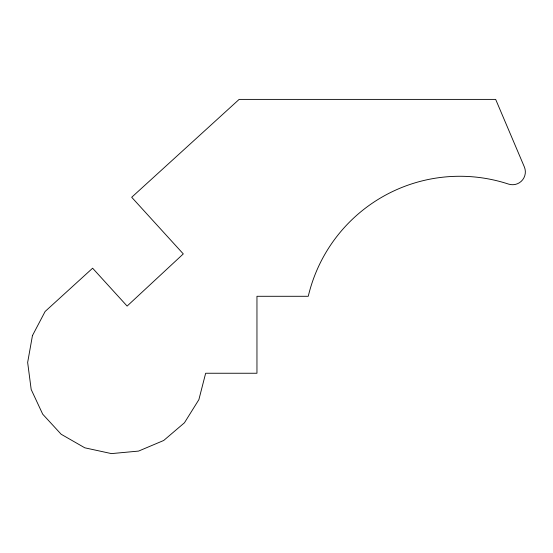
<?xml version="1.0" encoding="UTF-8"?>
<svg xmlns="http://www.w3.org/2000/svg" width="553" height="553" viewBox="0 0 553 553"><rect width="100%" height="100%" fill="white"/><g stroke="black" fill="none" stroke-linecap="round" stroke-linejoin="round"><path stroke-width="0.83" d="M32.447 335.609L27.65 362.443L31.182 389.478L42.705 414.183L61.155 434.25L84.809 447.812L111.45 453.605L138.589 451.082L163.709 440.478L184.446 422.782L198.88 399.653L205.654 373.247L256.958 373.247L256.958 296.29L308.263 296.29A155.676 155.676 0 0 1 508.511 184.087A12.823 12.823 0 0 0 524.334 166.888L495.668 99.395L239.145 99.395L131.697 197.269L183.292 253.91L127.121 306.079L92.621 268.205L45.125 311.47L32.447 335.609"/></g></svg>
